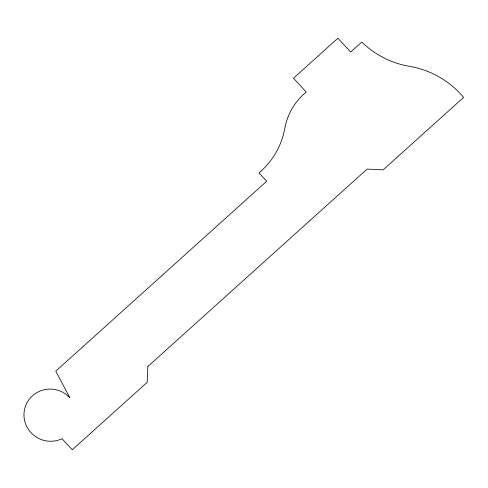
<?xml version="1.0" encoding="UTF-8"?>
<svg xmlns="http://www.w3.org/2000/svg" width="488" height="488" viewBox="0 0 488 488"><rect width="100%" height="100%" fill="white"/><g stroke="black" fill="none" stroke-linecap="round" stroke-linejoin="round"><path stroke-width="0.73" d="M147.84 366.519L147.193 382.311L72.254 449.784L62.013 438.724A26.48 26.041 19 0 1 27.883 428.629A26.48 26.041 19 0 1 34.422 394.225A26.48 26.041 19 0 1 69.821 397.683L55.778 371.142L266.716 181.213L259.036 172.923A78.495 77.208 19 0 0 284.815 128.344A62.635 61.604 19 0 1 306.281 92.025L293.483 78.202L337.891 38.216L350.689 52.045L361.791 42.047A88.95 87.492 19 0 0 409.621 66.38A88.773 87.315 19 0 1 463.6 97.423L383.11 169.891L367.104 169.092L147.84 366.519"/></g></svg>
